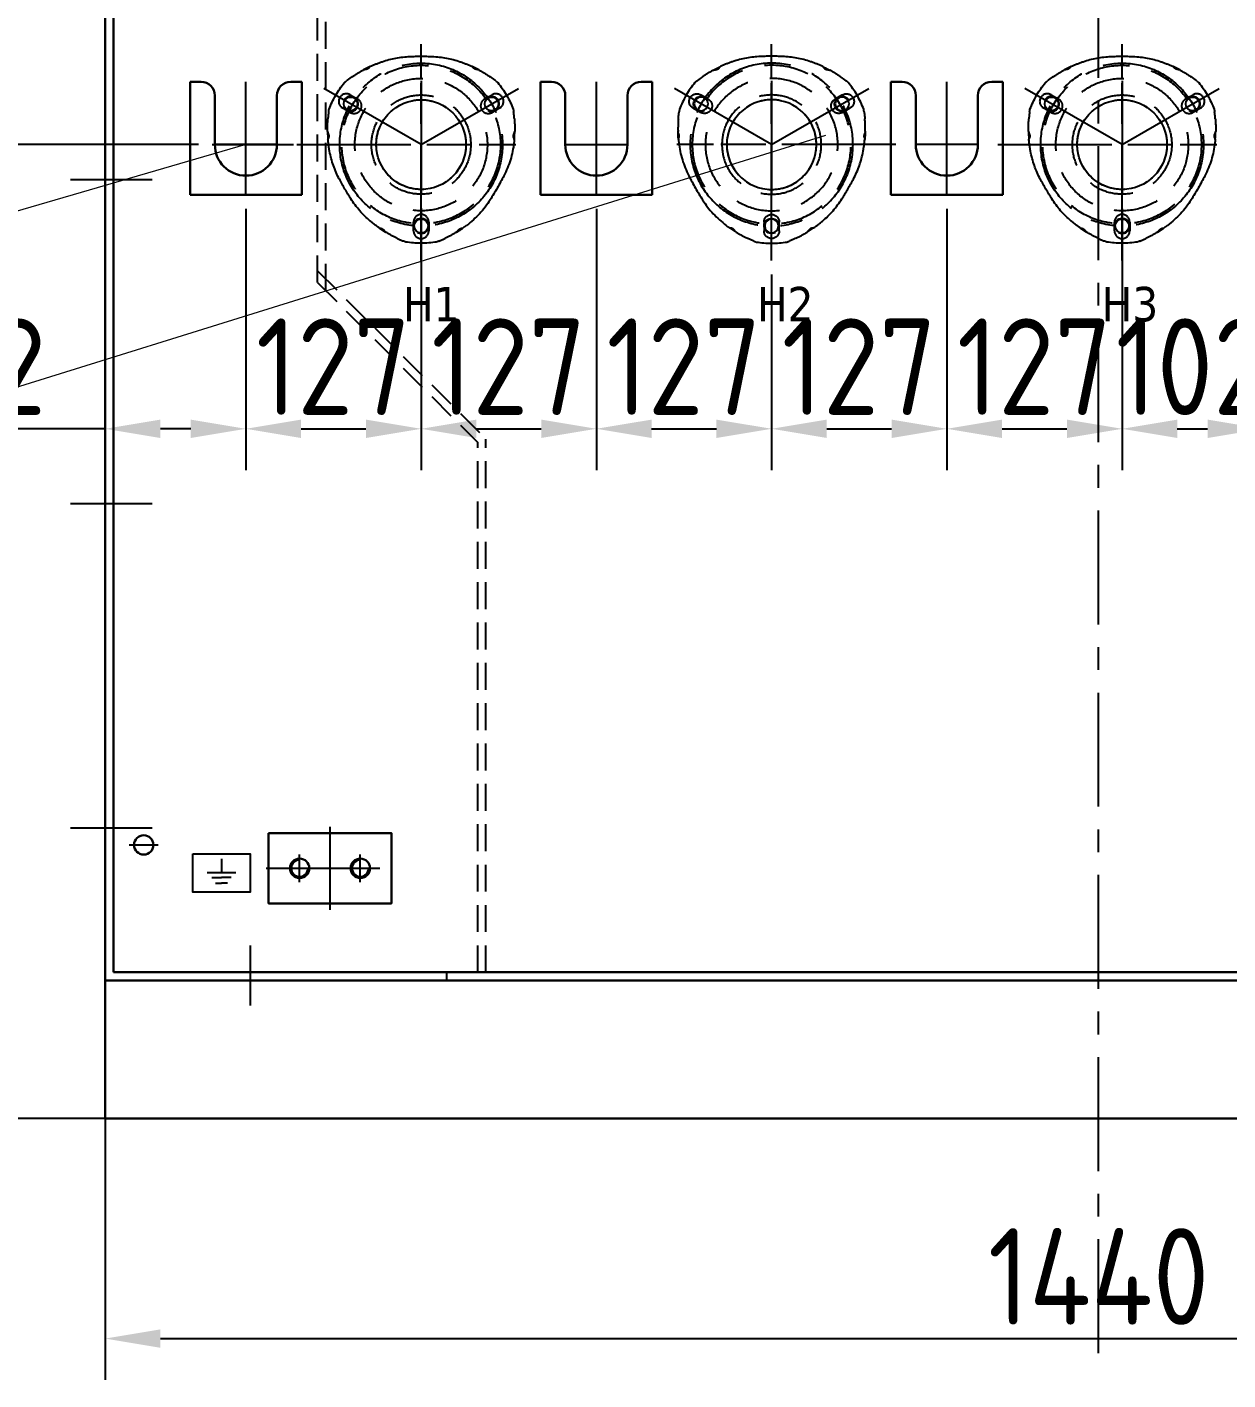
# Model space of a CAD drawing. Header units: millimetres. Extents: x 70841 to 133731, y -170061 to -164340.
# Drawn here: x 90447 to 91318, y -167316 to -166336 of the extents above; entities that cross this region are included whole.
import ezdxf

# ---------------------------------------------------------------- set-up
doc = ezdxf.new("R2010")
doc.units = ezdxf.units.MM
doc.header["$LTSCALE"] = 13
for name, pattern in [('CENTER', [50.8, 31.75, -6.35, 6.35, -6.35]), ('CENTERX2', [101.6, 63.5, -12.7, 12.7, -12.7]), ('DASHED', [0.75, 0.5, -0.25])]:
    doc.linetypes.add(name, pattern=pattern)
for name, color, linetype in [('1', 4, 'Continuous'), ('2细线层', 4, 'Continuous'), ('3中心线层', 1, 'CENTER'), ('4虚线层', 6, 'DASHED'), ('粗实线', 4, 'Continuous')]:
    doc.layers.add(name, color=color, linetype=linetype)
doc.layers.add('标注、文本', color=3, linetype='Continuous', lineweight=25)
doc.layers.add('铁心', color=3, linetype='Continuous', lineweight=0)
doc.styles.get("Standard").update_dxf_attribs({"font": 'gbenor.shx', "bigfont": 'gbcbig.shx'})
doc.styles.add('Tahoma$001', font='tahoma.ttf', dxfattribs={"height": 2.159784})
doc.dimstyles.new('1-15', dxfattribs={"dimscale": 20, "dimtxt": 3.5, "dimasz": 2, "dimexe": 1.5, "dimexo": 0.5, "dimgap": 0.5, "dimtad": 1, "dimtoh": 1, "dimdec": 1, "dimdsep": 46, "dimtxsty": 'Standard', "dimcen": 2.5, "dimclrd": 3, "dimclre": 3, "dimclrt": 3, "dimadec": 0, "dimazin": 2, "dimtfac": 1, "dimtdec": 1, "dimtmove": 0, "dimatfit": 2, "dimfxl": 1, "dimarcsym": 0})

# ---------------------------------------------------------------- blocks, each defined once
blk = doc.blocks.new('A$C712F3155')
at = {"layer": '1', "color": 1, "linetype": 'CENTERX2', "lineweight": -3, "ltscale": 0.1}
for p, q in [((90, 0), (90, 156.99)), ((90, 130.33), (90, 35.46)), ((90, 84.09), (19.54, 124.77)), ((90, 84.09), (160.46, 124.77)), ((0, 84.09), (158.71, 84.09))]:
    blk.add_line(p, q, dxfattribs=at)
blk.add_circle((90, 84.09), 59, dxfattribs=at)
at = {"layer": '2细线层'}
for centre in [(38.9, 113.59), (141.1, 113.59), (90, 25.09)]:
    blk.add_circle(centre, 5, dxfattribs=at)
at = {"layer": '标注、文本'}
for centre in [(38.9, 113.59), (141.1, 113.59), (90, 25.09)]:
    blk.add_arc(centre, 5.5, 242.67153, 150.00001, dxfattribs=at)
at = {"layer": '粗实线'}
blk.add_circle((90, 84.09), 32.5, dxfattribs=at)
blk = doc.blocks.new('A$C03F92070')
at = {"layer": '4虚线层', "ltscale": 5}
for p, q in [((67.85, 40.24), (67.85, 116.01)), ((16.36, 107.57), (21.99, 104.32)), ((113.71, 104.32), (119.34, 107.57)), ((16.49, 94.79), (10.86, 98.04)), ((124.84, 98.04), (119.21, 94.79)), ((23.33, 71.49), (112.37, 71.49)), ((62.35, 8.86), (62.35, 15.36)), ((73.35, 15.36), (73.35, 8.86))]:
    blk.add_line(p, q, dxfattribs=at)
for radius in [57.5, 48, 36, 32.5]:
    blk.add_circle((67.85, 71.49), radius, dxfattribs=at)
at = {"layer": '4虚线层', "ltscale": 5, "extrusion": (0, 0, -1)}
for centre, radius, start, end in [((-68.85, 46.49), 90, 64.92451, 71.02185), ((-62.34, 65.41), 70, 71.02185, 87.94531), ((-67.85, -88.03), 223.54, 87.94531, 92.05469), ((-73.35, 65.41), 70, 92.05469, 108.97815), ((-66.85, 46.49), 90, 108.97815, 115.07549), ((-68.85, 46.49), 90, 55.4521, 61.38179), ((-66.85, 46.49), 90, 118.61821, 124.5479), ((-67.85, 71.49), 71.5, 20.96454, 39.03546), ((-68.85, 46.49), 90, 51.08313, 52.23427), ((-66.85, 46.49), 90, 127.76573, 128.91687), ((-67.85, 71.49), 71.5, 140.96454, 159.03546), ((-90, 83.12), 90, 358.61821, 4.5479), ((-90, 83.12), 90, 7.76573, 8.91687), ((-45.7, 83.12), 90, 171.08313, 172.23427), ((-45.7, 83.12), 90, 175.4521, 181.38179), ((-90, 83.12), 90, 349.46719, 355.07549), ((-65.57, 80.82), 70, 186.60228, 207.21776), ((-45.7, 83.12), 90, 184.92451, 186.60228), ((-70.33, 79.46), 70, 331.9245, 349.46719), ((-205.81, 151.73), 223.54, 327.65027, 331.9245), ((70.97, 151.05), 223.54, 207.21776, 212.35682), ((-76.09, 69.57), 70, 310.17076, 327.65027), ((-58.73, 68.87), 70, 212.35682, 233.02623), ((-89, 84.85), 90, 304.92451, 310.17076), ((-46.7, 84.85), 90, 233.02623, 235.07549), ((-89, 84.85), 90, 295.4521, 301.38179), ((-89, 84.85), 90, 291.08313, 292.23427), ((-67.85, 71.49), 71.5, 260.96454, 279.03546), ((-46.7, 84.85), 90, 247.76573, 248.91687), ((-46.7, 84.85), 90, 238.61821, 244.5479)]:
    blk.add_arc(centre, radius, start, end, dxfattribs=at)
at = {"layer": '4虚线层', "ltscale": 5}
for centre, start, end in [((13.61, 102.81), 60, 240), ((122.09, 102.81), 300, 120), ((19.24, 99.56), 240, 60), ((116.46, 99.56), 120, 300), ((67.85, 15.36), 0, 180), ((67.85, 8.86), 180, 0)]:
    blk.add_arc(centre, 5.5, start, end, dxfattribs=at)
for points, knots in [([(30.89, 128.1), (30.89, 128.1), (30.88, 128.1), (30.83, 128.07), (30.76, 128.04), (30.57, 127.95), (30.45, 127.89), (30.18, 127.77), (30.03, 127.69), (29.7, 127.53), (29.52, 127.45), (29.16, 127.27), (28.96, 127.17), (28.58, 126.98), (28.39, 126.89), (27.99, 126.69), (27.8, 126.59), (27.42, 126.39), (27.24, 126.3), (26.87, 126.11), (26.7, 126.02), (26.39, 125.85), (26.24, 125.77), (25.98, 125.63), (25.87, 125.57), (25.69, 125.47), (25.63, 125.44), (25.58, 125.41), (25.57, 125.4), (25.57, 125.4), (25.57, 125.4), (25.57, 125.4)], [0, 0, 0, 0, 0.043819, 0.043819, 0.119878, 0.119878, 0.195937, 0.195937, 0.271996, 0.271996, 0.348055, 0.348055, 0.424114, 0.424114, 0.500173, 0.500173, 0.576231, 0.576231, 0.65229, 0.65229, 0.728349, 0.728349, 0.804408, 0.804408, 0.880467, 0.880467, 0.956526, 0.956526, 0.994556, 0.994556, 1, 1, 1, 1]), ([(30.71, 128.01), (30.65, 127.99), (30.59, 127.94), (30.48, 127.84), (30.42, 127.77), (30.3, 127.62), (30.24, 127.54), (30.11, 127.35), (30.04, 127.25), (29.89, 127.05), (29.81, 126.95), (29.62, 126.74), (29.51, 126.65), (29.29, 126.47), (29.16, 126.4), (28.9, 126.26), (28.77, 126.2), (28.36, 126.06), (28.08, 125.99), (27.53, 125.87), (27.26, 125.83), (26.87, 125.76), (26.75, 125.74), (26.5, 125.7), (26.38, 125.67), (26.05, 125.61), (25.85, 125.56), (25.74, 125.5)], [0, 0, 0, 0, 0.0625, 0.0625, 0.125, 0.125, 0.1875, 0.1875, 0.25, 0.25, 0.3125, 0.3125, 0.375, 0.375, 0.4375, 0.4375, 0.5, 0.5, 0.625, 0.625, 0.75, 0.75, 0.8125, 0.8125, 0.875, 0.875, 1, 1, 1, 1]), ([(110.13, 125.4), (110.13, 125.4), (110.13, 125.4), (110.13, 125.4), (110.12, 125.41), (110.07, 125.44), (110.01, 125.47), (109.83, 125.57), (109.72, 125.63), (109.46, 125.77), (109.31, 125.85), (108.99, 126.02), (108.81, 126.11), (108.45, 126.3), (108.26, 126.4), (107.88, 126.6), (107.68, 126.7), (107.29, 126.9), (107.1, 127), (106.72, 127.18), (106.53, 127.28), (106.16, 127.46), (105.99, 127.54), (105.66, 127.7), (105.51, 127.77), (105.24, 127.9), (105.12, 127.95), (104.94, 128.04), (104.87, 128.07), (104.82, 128.09), (104.81, 128.1), (104.8, 128.1), (104.8, 128.1), (104.8, 128.1)], [0, 0, 0, 0, 0.005743, 0.005743, 0.043766, 0.043766, 0.119813, 0.119813, 0.195859, 0.195859, 0.271906, 0.271906, 0.347952, 0.347952, 0.423999, 0.423999, 0.500046, 0.500046, 0.576092, 0.576092, 0.652139, 0.652139, 0.728185, 0.728185, 0.804232, 0.804232, 0.880279, 0.880279, 0.956325, 0.956325, 0.994349, 0.994349, 1, 1, 1, 1]), ([(109.96, 125.5), (109.9, 125.53), (109.83, 125.55), (109.65, 125.6), (109.54, 125.63), (109.21, 125.7), (108.96, 125.74), (108.44, 125.83), (108.17, 125.87), (107.63, 125.99), (107.34, 126.06), (106.94, 126.2), (106.8, 126.26), (106.54, 126.39), (106.42, 126.47), (106.19, 126.64), (106.08, 126.74), (105.9, 126.94), (105.81, 127.05), (105.66, 127.25), (105.59, 127.35), (105.46, 127.53), (105.39, 127.62), (105.28, 127.77), (105.22, 127.84), (105.11, 127.94), (105.05, 127.99), (104.99, 128.01)], [0, 0, 0, 0, 0.0625, 0.0625, 0.125, 0.125, 0.25, 0.25, 0.375, 0.375, 0.5, 0.5, 0.5625, 0.5625, 0.625, 0.625, 0.6875, 0.6875, 0.75, 0.75, 0.8125, 0.8125, 0.875, 0.875, 0.9375, 0.9375, 1, 1, 1, 1]), ([(13.95, 117.81), (13.92, 117.79), (13.88, 117.76), (13.82, 117.71), (13.77, 117.67), (13.74, 117.65), (13.73, 117.64)], [0, 0, 0, 0, 0.272943, 0.542517, 0.809704, 1, 1, 1, 1]), ([(14.22, 118.02), (14.2, 118), (14.15, 117.96), (14.08, 117.91), (14.01, 117.86), (13.97, 117.82), (13.95, 117.81)], [0, 0, 0, 0, 0.251777, 0.501943, 0.751136, 1, 1, 1, 1]), ([(14.55, 118.27), (14.52, 118.25), (14.46, 118.2), (14.38, 118.14), (14.3, 118.08), (14.25, 118.04), (14.22, 118.02)], [0, 0, 0, 0, 0.251749, 0.501948, 0.751171, 1, 1, 1, 1]), ([(15.74, 119.15), (15.69, 119.12), (15.59, 119.05), (15.45, 118.94), (15.32, 118.84), (15.18, 118.74), (15.05, 118.65), (14.92, 118.55), (14.8, 118.45), (14.67, 118.36), (14.59, 118.3), (14.55, 118.27)], [0, 0, 0, 0, 0.114473, 0.22719, 0.338528, 0.448878, 0.558641, 0.668227, 0.778044, 0.888502, 1, 1, 1, 1]), ([(17.82, 120.63), (17.81, 120.62), (17.74, 120.57), (17.58, 120.46), (17.28, 120.26), (16.94, 120.02), (16.6, 119.78), (16.29, 119.55), (16.01, 119.35), (15.83, 119.22), (15.74, 119.15)], [0, 0, 0, 0, 0.026865, 0.187364, 0.351072, 0.511786, 0.674931, 0.783277, 0.891149, 1, 1, 1, 1]), ([(119.96, 119.15), (119.92, 119.19), (119.82, 119.25), (119.69, 119.35), (119.55, 119.45), (119.41, 119.55), (119.28, 119.65), (119.06, 119.81), (118.76, 120.02), (118.42, 120.26), (118.12, 120.46), (117.96, 120.57), (117.89, 120.62), (117.88, 120.63)], [0, 0, 0, 0, 0.05466, 0.108896, 0.162888, 0.216817, 0.270864, 0.325211, 0.488741, 0.649833, 0.813717, 0.974388, 1, 1, 1, 1]), ([(121.15, 118.27), (121.11, 118.3), (121.03, 118.36), (120.9, 118.45), (120.78, 118.55), (120.65, 118.65), (120.52, 118.74), (120.38, 118.84), (120.25, 118.94), (120.1, 119.05), (120.01, 119.12), (119.96, 119.15)], [0, 0, 0, 0, 0.111498, 0.221956, 0.331773, 0.441359, 0.551122, 0.661472, 0.77281, 0.885527, 1, 1, 1, 1]), ([(121.48, 118.02), (121.45, 118.04), (121.4, 118.08), (121.32, 118.14), (121.23, 118.2), (121.18, 118.25), (121.15, 118.27)], [0, 0, 0, 0, 0.248829, 0.498052, 0.748251, 1, 1, 1, 1]), ([(121.75, 117.81), (121.73, 117.82), (121.69, 117.86), (121.62, 117.91), (121.55, 117.96), (121.5, 118), (121.48, 118.02)], [0, 0, 0, 0, 0.248864, 0.498057, 0.748223, 1, 1, 1, 1]), ([(121.97, 117.64), (121.96, 117.65), (121.93, 117.67), (121.88, 117.71), (121.82, 117.76), (121.78, 117.79), (121.75, 117.81)], [0, 0, 0, 0, 0.190293, 0.457482, 0.727057, 1, 1, 1, 1]), ([(0.52, 92.79), (0.51, 92.73), (0.5, 92.62), (0.48, 92.45), (0.46, 92.28), (0.45, 92.11), (0.43, 91.95), (0.4, 91.68), (0.37, 91.32), (0.33, 90.9), (0.3, 90.54), (0.29, 90.34), (0.28, 90.26), (0.28, 90.25)], [0, 0, 0, 0, 0.05466, 0.108897, 0.162889, 0.216817, 0.270864, 0.325211, 0.488741, 0.649833, 0.813717, 0.974388, 1, 1, 1, 1]), ([(0.69, 94.25), (0.68, 94.21), (0.67, 94.11), (0.65, 93.95), (0.63, 93.8), (0.61, 93.64), (0.59, 93.47), (0.57, 93.31), (0.55, 93.14), (0.53, 92.96), (0.52, 92.85), (0.52, 92.79)], [0, 0, 0, 0, 0.111498, 0.221956, 0.331773, 0.441359, 0.551122, 0.661472, 0.77281, 0.885527, 1, 1, 1, 1]), ([(0.74, 94.67), (0.73, 94.63), (0.73, 94.57), (0.71, 94.47), (0.7, 94.36), (0.69, 94.29), (0.69, 94.25)], [0, 0, 0, 0, 0.248829, 0.498052, 0.748251, 1, 1, 1, 1]), ([(0.82, 95.29), (0.82, 95.27), (0.81, 95.24), (0.81, 95.17), (0.8, 95.1), (0.79, 95.04), (0.78, 95.01)], [0, 0, 0, 0, 0.190297, 0.457484, 0.727058, 1, 1, 1, 1]), ([(134.92, 95.01), (134.91, 95.04), (134.9, 95.1), (134.89, 95.17), (134.89, 95.24), (134.88, 95.27), (134.88, 95.29)], [0, 0, 0, 0, 0.272943, 0.542517, 0.809704, 1, 1, 1, 1]), ([(134.96, 94.67), (134.96, 94.7), (134.95, 94.76), (134.94, 94.85), (134.93, 94.93), (134.92, 94.98), (134.92, 95.01)], [0, 0, 0, 0, 0.251777, 0.501943, 0.751136, 1, 1, 1, 1]), ([(135.01, 94.25), (135.01, 94.29), (135, 94.36), (134.99, 94.47), (134.97, 94.57), (134.96, 94.63), (134.96, 94.67)], [0, 0, 0, 0, 0.251749, 0.501948, 0.751171, 1, 1, 1, 1]), ([(135.18, 92.79), (135.18, 92.85), (135.16, 92.96), (135.15, 93.14), (135.13, 93.31), (135.11, 93.47), (135.09, 93.64), (135.07, 93.8), (135.05, 93.95), (135.03, 94.11), (135.02, 94.21), (135.01, 94.25)], [0, 0, 0, 0, 0.114473, 0.22719, 0.338528, 0.448878, 0.558641, 0.668227, 0.778044, 0.888502, 1, 1, 1, 1]), ([(135.42, 90.25), (135.42, 90.26), (135.41, 90.34), (135.4, 90.54), (135.37, 90.9), (135.33, 91.31), (135.29, 91.73), (135.25, 92.11), (135.22, 92.45), (135.2, 92.67), (135.18, 92.79)], [0, 0, 0, 0, 0.026865, 0.187364, 0.351073, 0.511786, 0.674931, 0.783277, 0.891149, 1, 1, 1, 1]), ([(0.02, 81.15), (0.02, 81.15), (0.02, 81.15), (0.02, 81.15), (0.02, 81.14), (0.02, 81.08), (0.02, 81.01), (0.02, 80.81), (0.03, 80.68), (0.04, 80.38), (0.04, 80.21), (0.05, 79.85), (0.06, 79.65), (0.08, 79.24), (0.09, 79.03), (0.11, 78.6), (0.12, 78.38), (0.14, 77.94), (0.16, 77.72), (0.18, 77.3), (0.2, 77.09), (0.23, 76.68), (0.24, 76.49), (0.27, 76.13), (0.28, 75.96), (0.3, 75.67), (0.32, 75.54), (0.33, 75.33), (0.34, 75.26), (0.34, 75.2), (0.35, 75.19), (0.35, 75.19), (0.35, 75.19), (0.35, 75.19)], [0, 0, 0, 0, 0.005743, 0.005743, 0.043766, 0.043766, 0.119813, 0.119813, 0.195859, 0.195859, 0.271906, 0.271906, 0.347952, 0.347952, 0.423999, 0.423999, 0.500046, 0.500046, 0.576092, 0.576092, 0.652139, 0.652139, 0.728185, 0.728185, 0.804232, 0.804232, 0.880279, 0.880279, 0.956325, 0.956325, 0.994349, 0.994349, 1, 1, 1, 1]), ([(0.02, 80.95), (0.02, 80.89), (0.04, 80.81), (0.08, 80.63), (0.12, 80.53), (0.22, 80.21), (0.31, 79.97), (0.5, 79.47), (0.59, 79.22), (0.76, 78.69), (0.85, 78.41), (0.92, 77.98), (0.94, 77.84), (0.96, 77.55), (0.95, 77.4), (0.91, 77.12), (0.88, 76.97), (0.8, 76.71), (0.75, 76.59), (0.65, 76.35), (0.6, 76.24), (0.51, 76.03), (0.47, 75.94), (0.39, 75.76), (0.37, 75.68), (0.33, 75.53), (0.32, 75.46), (0.33, 75.4)], [0, 0, 0, 0, 0.0625, 0.0625, 0.125, 0.125, 0.25, 0.25, 0.375, 0.375, 0.5, 0.5, 0.5625, 0.5625, 0.625, 0.625, 0.6875, 0.6875, 0.75, 0.75, 0.8125, 0.8125, 0.875, 0.875, 0.9375, 0.9375, 1, 1, 1, 1]), ([(135.37, 75.4), (135.38, 75.46), (135.37, 75.53), (135.33, 75.68), (135.31, 75.76), (135.23, 75.94), (135.19, 76.03), (135.1, 76.24), (135.04, 76.35), (134.95, 76.58), (134.9, 76.71), (134.82, 76.97), (134.79, 77.11), (134.75, 77.4), (134.74, 77.54), (134.76, 77.83), (134.78, 77.98), (134.85, 78.4), (134.93, 78.68), (135.11, 79.21), (135.2, 79.47), (135.34, 79.84), (135.38, 79.96), (135.47, 80.2), (135.51, 80.31), (135.62, 80.63), (135.68, 80.83), (135.68, 80.95)], [0, 0, 0, 0, 0.0625, 0.0625, 0.125, 0.125, 0.1875, 0.1875, 0.25, 0.25, 0.3125, 0.3125, 0.375, 0.375, 0.4375, 0.4375, 0.5, 0.5, 0.625, 0.625, 0.75, 0.75, 0.8125, 0.8125, 0.875, 0.875, 1, 1, 1, 1]), ([(135.35, 75.19), (135.35, 75.19), (135.35, 75.2), (135.36, 75.26), (135.37, 75.34), (135.38, 75.54), (135.4, 75.67), (135.42, 75.97), (135.43, 76.14), (135.46, 76.51), (135.48, 76.7), (135.5, 77.11), (135.52, 77.32), (135.54, 77.75), (135.56, 77.97), (135.58, 78.41), (135.59, 78.62), (135.61, 79.05), (135.62, 79.26), (135.64, 79.67), (135.65, 79.86), (135.66, 80.22), (135.66, 80.39), (135.67, 80.68), (135.67, 80.81), (135.68, 81.01), (135.68, 81.08), (135.68, 81.14), (135.68, 81.15), (135.68, 81.15), (135.68, 81.15), (135.68, 81.15)], [0, 0, 0, 0, 0.043819, 0.043819, 0.119878, 0.119878, 0.195937, 0.195937, 0.271996, 0.271996, 0.348055, 0.348055, 0.424114, 0.424114, 0.500173, 0.500173, 0.576232, 0.576232, 0.65229, 0.65229, 0.728349, 0.728349, 0.804408, 0.804408, 0.880467, 0.880467, 0.956526, 0.956526, 0.994556, 0.994556, 1, 1, 1, 1]), ([(37.3, 11.18), (37.3, 11.18), (37.31, 11.17), (37.36, 11.14), (37.42, 11.09), (37.59, 10.98), (37.7, 10.9), (37.95, 10.73), (38.09, 10.63), (38.39, 10.43), (38.55, 10.32), (38.89, 10.09), (39.07, 9.97), (39.42, 9.73), (39.61, 9.61), (39.98, 9.37), (40.16, 9.26), (40.51, 9.03), (40.69, 8.91), (41.04, 8.69), (41.2, 8.59), (41.51, 8.4), (41.65, 8.31), (41.9, 8.16), (42.01, 8.09), (42.18, 7.99), (42.24, 7.95), (42.29, 7.92), (42.3, 7.91), (42.3, 7.91), (42.3, 7.91), (42.3, 7.91)], [0, 0, 0, 0, 0.043819, 0.043819, 0.119878, 0.119878, 0.195937, 0.195937, 0.271996, 0.271996, 0.348055, 0.348055, 0.424114, 0.424114, 0.500173, 0.500173, 0.576231, 0.576231, 0.65229, 0.65229, 0.728349, 0.728349, 0.804408, 0.804408, 0.880467, 0.880467, 0.956526, 0.956526, 0.994556, 0.994556, 1, 1, 1, 1]), ([(37.47, 11.06), (37.52, 11.02), (37.59, 11), (37.73, 10.95), (37.82, 10.93), (38.01, 10.91), (38.11, 10.9), (38.34, 10.88), (38.46, 10.87), (38.71, 10.83), (38.85, 10.81), (39.11, 10.75), (39.25, 10.71), (39.52, 10.6), (39.64, 10.53), (39.89, 10.37), (40.01, 10.29), (40.34, 10.01), (40.54, 9.8), (40.91, 9.38), (41.09, 9.17), (41.34, 8.87), (41.42, 8.77), (41.58, 8.58), (41.66, 8.48), (41.88, 8.23), (42.02, 8.08), (42.13, 8.02)], [0, 0, 0, 0, 0.0625, 0.0625, 0.125, 0.125, 0.1875, 0.1875, 0.25, 0.25, 0.3125, 0.3125, 0.375, 0.375, 0.4375, 0.4375, 0.5, 0.5, 0.625, 0.625, 0.75, 0.75, 0.8125, 0.8125, 0.875, 0.875, 1, 1, 1, 1]), ([(93.4, 7.91), (93.4, 7.91), (93.4, 7.91), (93.4, 7.91), (93.41, 7.92), (93.46, 7.95), (93.52, 7.99), (93.69, 8.09), (93.8, 8.16), (94.06, 8.32), (94.2, 8.4), (94.51, 8.6), (94.68, 8.7), (95.02, 8.92), (95.2, 9.04), (95.56, 9.27), (95.75, 9.39), (96.12, 9.63), (96.3, 9.75), (96.65, 9.98), (96.83, 10.1), (97.16, 10.33), (97.32, 10.43), (97.62, 10.64), (97.76, 10.73), (98.01, 10.9), (98.11, 10.98), (98.28, 11.1), (98.34, 11.14), (98.39, 11.17), (98.4, 11.18), (98.4, 11.18), (98.4, 11.18), (98.4, 11.18)], [0, 0, 0, 0, 0.005743, 0.005743, 0.043766, 0.043766, 0.119813, 0.119813, 0.195859, 0.195859, 0.271906, 0.271906, 0.347952, 0.347952, 0.423999, 0.423999, 0.500046, 0.500046, 0.576092, 0.576092, 0.652139, 0.652139, 0.728185, 0.728185, 0.804232, 0.804232, 0.880279, 0.880279, 0.956325, 0.956325, 0.994349, 0.994349, 1, 1, 1, 1]), ([(93.57, 8.02), (93.62, 8.05), (93.68, 8.1), (93.82, 8.23), (93.89, 8.31), (94.11, 8.56), (94.27, 8.76), (94.61, 9.17), (94.79, 9.38), (95.16, 9.79), (95.36, 10), (95.69, 10.28), (95.8, 10.37), (96.05, 10.53), (96.18, 10.6), (96.44, 10.71), (96.58, 10.75), (96.85, 10.81), (96.98, 10.83), (97.24, 10.87), (97.36, 10.88), (97.58, 10.9), (97.69, 10.91), (97.88, 10.93), (97.96, 10.95), (98.11, 11), (98.18, 11.02), (98.23, 11.06)], [0, 0, 0, 0, 0.0625, 0.0625, 0.125, 0.125, 0.25, 0.25, 0.375, 0.375, 0.5, 0.5, 0.5625, 0.5625, 0.625, 0.625, 0.6875, 0.6875, 0.75, 0.75, 0.8125, 0.8125, 0.875, 0.875, 0.9375, 0.9375, 1, 1, 1, 1]), ([(50.31, 3.59), (50.32, 3.59), (50.4, 3.55), (50.57, 3.46), (50.9, 3.31), (51.28, 3.14), (51.66, 2.96), (52.01, 2.8), (52.32, 2.67), (52.52, 2.57), (52.63, 2.53)], [0, 0, 0, 0, 0.026866, 0.187364, 0.351073, 0.511786, 0.674931, 0.783277, 0.891149, 1, 1, 1, 1]), ([(52.63, 2.53), (52.68, 2.5), (52.79, 2.46), (52.95, 2.39), (53.11, 2.32), (53.26, 2.25), (53.41, 2.19), (53.56, 2.12), (53.7, 2.06), (53.85, 2), (53.94, 1.96), (53.98, 1.94)], [0, 0, 0, 0, 0.114473, 0.22719, 0.338528, 0.448878, 0.558641, 0.668227, 0.778044, 0.888502, 1, 1, 1, 1]), ([(53.98, 1.94), (54.02, 1.93), (54.09, 1.9), (54.18, 1.86), (54.28, 1.82), (54.34, 1.79), (54.37, 1.78)], [0, 0, 0, 0, 0.251749, 0.501948, 0.751171, 1, 1, 1, 1]), ([(54.37, 1.78), (54.4, 1.77), (54.45, 1.74), (54.54, 1.71), (54.61, 1.68), (54.66, 1.66), (54.69, 1.65)], [0, 0, 0, 0, 0.251777, 0.501943, 0.751136, 1, 1, 1, 1]), ([(54.69, 1.65), (54.71, 1.64), (54.77, 1.61), (54.84, 1.58), (54.9, 1.56), (54.93, 1.55), (54.94, 1.54)], [0, 0, 0, 0, 0.272943, 0.542518, 0.809705, 1, 1, 1, 1]), ([(80.76, 1.54), (80.77, 1.55), (80.8, 1.56), (80.86, 1.58), (80.93, 1.61), (80.99, 1.64), (81.01, 1.65)], [0, 0, 0, 0, 0.190295, 0.457482, 0.727057, 1, 1, 1, 1]), ([(81.01, 1.65), (81.04, 1.66), (81.08, 1.68), (81.16, 1.71), (81.25, 1.74), (81.3, 1.77), (81.33, 1.78)], [0, 0, 0, 0, 0.248864, 0.498057, 0.748223, 1, 1, 1, 1]), ([(81.33, 1.78), (81.36, 1.79), (81.42, 1.82), (81.52, 1.86), (81.61, 1.9), (81.68, 1.93), (81.72, 1.94)], [0, 0, 0, 0, 0.248829, 0.498052, 0.748251, 1, 1, 1, 1]), ([(81.72, 1.94), (81.76, 1.96), (81.85, 2), (82, 2.06), (82.14, 2.12), (82.29, 2.19), (82.44, 2.25), (82.59, 2.32), (82.75, 2.39), (82.91, 2.46), (83.02, 2.5), (83.07, 2.53)], [0, 0, 0, 0, 0.111498, 0.221956, 0.331773, 0.441359, 0.551122, 0.661472, 0.77281, 0.885527, 1, 1, 1, 1]), ([(83.07, 2.53), (83.12, 2.55), (83.23, 2.6), (83.38, 2.67), (83.54, 2.73), (83.69, 2.8), (83.84, 2.87), (84.09, 2.98), (84.42, 3.14), (84.8, 3.31), (85.13, 3.46), (85.3, 3.55), (85.38, 3.58), (85.39, 3.59)], [0, 0, 0, 0, 0.05466, 0.108897, 0.162889, 0.216817, 0.270864, 0.325211, 0.488741, 0.649834, 0.813718, 0.974389, 1, 1, 1, 1])]:
    blk.add_open_spline(points, degree=3, knots=knots, dxfattribs=at)
blk.add_open_spline([(0.82, 95.28), (0.81, 95.2), (0.82, 95.09), (0.84, 94.95)], degree=3, dxfattribs=at)
blk = doc.blocks.new('A$C78BF4BCD')
at = {"layer": '1', "color": 1, "linetype": 'CENTERX2', "lineweight": -3, "ltscale": 0.1}
for p, q in [((40.5, 0), (40.5, 82)), ((63, 36.5), (18, 36.5))]:
    blk.add_line(p, q, dxfattribs=at)
at = {"layer": '粗实线', "lineweight": 30}
for p, q in [((0, 0), (0, 82)), ((8, 82), (0, 82)), ((81, 82), (73, 82)), ((81, 0), (81, 82)), ((18, 36.5), (18, 72)), ((63, 36.5), (63, 72)), ((81, 0), (0, 0))]:
    blk.add_line(p, q, dxfattribs=at)
for centre, radius, start, end in [((8, 72), 10, 0, 90), ((73, 72), 10, 90, 180), ((40.5, 36.5), 22.5, 180, 0)]:
    blk.add_arc(centre, radius, start, end, dxfattribs=at)
blk = doc.blocks.new('257561')
at = {"layer": '标注、文本'}
for p, q in [((856.87, 2219.06), (856.87, 2214.09)), ((851.69, 2214.09), (862.06, 2214.09)), ((853.4, 2212.22), (856.87, 2212.22)), ((860.35, 2212.22), (856.87, 2212.22)), ((854.71, 2210.17), (856.87, 2210.17)), ((859.04, 2210.17), (856.87, 2210.17))]:
    blk.add_line(p, q, dxfattribs=at)
blk = doc.blocks.new('*D1618')
at = {"layer": 'Defpoints', "color": 0, "transparency": 16777216}
for p in [(90504.06, -167106.79), (91944.06, -167106.79), (91944.06, -167286.33)]:
    blk.add_point(p, dxfattribs=at)
at = {"layer": '标注、文本', "color": 3, "lineweight": -2, "transparency": 16777216}
for p, q in [((90504.06, -167116.79), (90504.06, -167316.33)), ((91944.06, -167116.79), (91944.06, -167316.33)), ((90544.06, -167286.33), (91904.06, -167286.33))]:
    blk.add_line(p, q, dxfattribs=at)
at = {"layer": '标注、文本', "color": 3, "transparency": 16777216}
for points in [[(90544.06, -167279.66), (90544.06, -167292.99), (90504.06, -167286.33)], [(91904.06, -167279.66), (91904.06, -167292.99), (91944.06, -167286.33)]]:
    blk.add_solid(points, dxfattribs=at)
at = {"layer": '标注、文本', "color": 3, "transparency": 16777216, "insert": (91224.06, -167241.33), "char_height": 70, "attachment_point": 5}
blk.add_mtext('1440', dxfattribs=at)
blk = doc.blocks.new('*D1619')
at = {"layer": 'Defpoints', "color": 0, "transparency": 16777216}
for p in [(90213.31, -165476.76), (90504.06, -165476.76), (90504.06, -167126.79)]:
    blk.add_point(p, dxfattribs=at)
at = {"layer": '标注、文本', "color": 3, "lineweight": -2, "transparency": 16777216}
for p, q in [((90494.06, -165476.76), (90183.31, -165476.76)), ((90213.31, -167086.79), (90213.31, -165516.76)), ((90494.06, -167126.79), (90183.31, -167126.79))]:
    blk.add_line(p, q, dxfattribs=at)
at = {"layer": '标注、文本', "color": 3, "transparency": 16777216}
for points in [[(90206.64, -165516.76), (90219.98, -165516.76), (90213.31, -165476.76)], [(90206.64, -167086.79), (90219.98, -167086.79), (90213.31, -167126.79)]]:
    blk.add_solid(points, dxfattribs=at)
at = {"layer": '标注、文本', "color": 3, "transparency": 16777216, "insert": (90168.31, -166301.78), "char_height": 70, "attachment_point": 5, "rotation": 90}
blk.add_mtext('1600', dxfattribs=at)
blk = doc.blocks.new('*D1620')
at = {"layer": 'Defpoints', "color": 0, "transparency": 16777216}
for p in [(90504.06, -166457.29), (90606.06, -166457.29), (90504.06, -166626.81)]:
    blk.add_point(p, dxfattribs=at)
at = {"layer": '标注、文本', "color": 3, "lineweight": -2, "transparency": 16777216}
for p, q in [((90504.06, -166467.29), (90504.06, -166656.81)), ((90606.06, -166467.29), (90606.06, -166656.81)), ((90504.06, -166626.81), (90347.23, -166626.81)), ((90566.06, -166626.81), (90544.06, -166626.81))]:
    blk.add_line(p, q, dxfattribs=at)
at = {"layer": '标注、文本', "color": 3, "transparency": 16777216}
for points in [[(90544.06, -166620.15), (90544.06, -166633.48), (90504.06, -166626.81)], [(90566.06, -166620.15), (90566.06, -166633.48), (90606.06, -166626.81)]]:
    blk.add_solid(points, dxfattribs=at)
at = {"layer": '标注、文本', "color": 3, "transparency": 16777216, "insert": (90405.64, -166581.81), "char_height": 70, "attachment_point": 5}
blk.add_mtext('102', dxfattribs=at)
blk = doc.blocks.new('*D1621')
at = {"layer": 'Defpoints', "color": 0, "transparency": 16777216}
for p in [(90606.06, -166457.29), (90733.06, -166456.79), (90733.06, -166626.81)]:
    blk.add_point(p, dxfattribs=at)
at = {"layer": '标注、文本', "color": 3, "lineweight": -2, "transparency": 16777216}
for p, q in [((90606.06, -166467.29), (90606.06, -166656.81)), ((90733.06, -166466.79), (90733.06, -166656.81)), ((90646.06, -166626.81), (90693.06, -166626.81))]:
    blk.add_line(p, q, dxfattribs=at)
at = {"layer": '标注、文本', "color": 3, "transparency": 16777216}
for points in [[(90646.06, -166620.15), (90646.06, -166633.48), (90606.06, -166626.81)], [(90693.06, -166620.15), (90693.06, -166633.48), (90733.06, -166626.81)]]:
    blk.add_solid(points, dxfattribs=at)
at = {"layer": '标注、文本', "color": 3, "transparency": 16777216, "insert": (90669.56, -166581.81), "char_height": 70, "attachment_point": 5}
blk.add_mtext('127', dxfattribs=at)
blk = doc.blocks.new('*D1622')
at = {"layer": 'Defpoints', "color": 0, "transparency": 16777216}
for p in [(90860.06, -166457.29), (90733.06, -166492.29), (90860.06, -166626.81)]:
    blk.add_point(p, dxfattribs=at)
at = {"layer": '标注、文本', "color": 3, "lineweight": -2, "transparency": 16777216}
for p, q in [((90860.06, -166467.29), (90860.06, -166656.81)), ((90733.06, -166502.29), (90733.06, -166656.81)), ((90773.06, -166626.81), (90820.06, -166626.81))]:
    blk.add_line(p, q, dxfattribs=at)
at = {"layer": '标注、文本', "color": 3, "transparency": 16777216}
for points in [[(90773.06, -166620.15), (90773.06, -166633.48), (90733.06, -166626.81)], [(90820.06, -166620.15), (90820.06, -166633.48), (90860.06, -166626.81)]]:
    blk.add_solid(points, dxfattribs=at)
at = {"layer": '标注、文本', "color": 3, "transparency": 16777216, "insert": (90796.56, -166581.81), "char_height": 70, "attachment_point": 5}
blk.add_mtext('127', dxfattribs=at)
blk = doc.blocks.new('*D1605')
at = {"layer": 'Defpoints', "color": 0, "transparency": 16777216}
for p in [(90860.06, -166457.29), (90987.06, -166504.88), (90987.06, -166626.81)]:
    blk.add_point(p, dxfattribs=at)
at = {"layer": '标注、文本', "color": 3, "lineweight": -2, "transparency": 16777216}
for p, q in [((90860.06, -166467.29), (90860.06, -166656.81)), ((90987.06, -166514.88), (90987.06, -166656.81)), ((90900.06, -166626.81), (90947.06, -166626.81))]:
    blk.add_line(p, q, dxfattribs=at)
at = {"layer": '标注、文本', "color": 3, "transparency": 16777216}
for points in [[(90900.06, -166620.15), (90900.06, -166633.48), (90860.06, -166626.81)], [(90947.06, -166620.15), (90947.06, -166633.48), (90987.06, -166626.81)]]:
    blk.add_solid(points, dxfattribs=at)
at = {"layer": '标注、文本', "color": 3, "transparency": 16777216, "insert": (90923.56, -166581.81), "char_height": 70, "attachment_point": 5}
blk.add_mtext('127', dxfattribs=at)
blk = doc.blocks.new('*D1606')
at = {"layer": 'Defpoints', "color": 0, "transparency": 16777216}
for p in [(91114.06, -166457.29), (90987.06, -166504.88), (91114.06, -166626.81)]:
    blk.add_point(p, dxfattribs=at)
at = {"layer": '标注、文本', "color": 3, "lineweight": -2, "transparency": 16777216}
for p, q in [((91114.06, -166467.29), (91114.06, -166656.81)), ((90987.06, -166514.88), (90987.06, -166656.81)), ((91027.06, -166626.81), (91074.06, -166626.81))]:
    blk.add_line(p, q, dxfattribs=at)
at = {"layer": '标注、文本', "color": 3, "transparency": 16777216}
for points in [[(91027.06, -166620.15), (91027.06, -166633.48), (90987.06, -166626.81)], [(91074.06, -166620.15), (91074.06, -166633.48), (91114.06, -166626.81)]]:
    blk.add_solid(points, dxfattribs=at)
at = {"layer": '标注、文本', "color": 3, "transparency": 16777216, "insert": (91050.56, -166581.81), "char_height": 70, "attachment_point": 5}
blk.add_mtext('127', dxfattribs=at)
blk = doc.blocks.new('*D1607')
at = {"layer": 'Defpoints', "color": 0, "transparency": 16777216}
for p in [(91114.06, -166457.29), (91241.06, -166457.29), (91241.06, -166626.81)]:
    blk.add_point(p, dxfattribs=at)
at = {"layer": '标注、文本', "color": 3, "lineweight": -2, "transparency": 16777216}
for p, q in [((91114.06, -166467.29), (91114.06, -166656.81)), ((91241.06, -166467.29), (91241.06, -166656.81)), ((91154.06, -166626.81), (91201.06, -166626.81))]:
    blk.add_line(p, q, dxfattribs=at)
at = {"layer": '标注、文本', "color": 3, "transparency": 16777216}
for points in [[(91154.06, -166620.15), (91154.06, -166633.48), (91114.06, -166626.81)], [(91201.06, -166620.15), (91201.06, -166633.48), (91241.06, -166626.81)]]:
    blk.add_solid(points, dxfattribs=at)
at = {"layer": '标注、文本', "color": 3, "transparency": 16777216, "insert": (91177.56, -166581.81), "char_height": 70, "attachment_point": 5}
blk.add_mtext('127', dxfattribs=at)
blk = doc.blocks.new('*D1608')
at = {"layer": 'Defpoints', "color": 0, "transparency": 16777216}
for p in [(91241.06, -166469.42), (91343.06, -166469.42), (91343.06, -166626.81)]:
    blk.add_point(p, dxfattribs=at)
at = {"layer": '标注、文本', "color": 3, "lineweight": -2, "transparency": 16777216}
for p, q in [((91241.06, -166479.42), (91241.06, -166656.81)), ((91343.06, -166479.42), (91343.06, -166656.81)), ((91281.06, -166626.81), (91303.06, -166626.81))]:
    blk.add_line(p, q, dxfattribs=at)
at = {"layer": '标注、文本', "color": 3, "transparency": 16777216}
for points in [[(91281.06, -166620.15), (91281.06, -166633.48), (91241.06, -166626.81)], [(91303.06, -166620.15), (91303.06, -166633.48), (91343.06, -166626.81)]]:
    blk.add_solid(points, dxfattribs=at)
at = {"layer": '标注、文本', "color": 3, "transparency": 16777216, "insert": (91292.06, -166581.81), "char_height": 70, "attachment_point": 5}
blk.add_mtext('102', dxfattribs=at)
blk = doc.blocks.new('*D1593')
at = {"layer": 'Defpoints', "color": 0, "transparency": 16777216}
for p in [(90581.67, -166420.79), (90315.72, -167126.79), (90581.67, -167126.79)]:
    blk.add_point(p, dxfattribs=at)
at = {"layer": '标注、文本', "color": 3, "lineweight": -2, "transparency": 16777216}
for p, q in [((90571.67, -166420.79), (90285.72, -166420.79)), ((90315.72, -166460.79), (90315.72, -167086.79)), ((90571.67, -167126.79), (90285.72, -167126.79))]:
    blk.add_line(p, q, dxfattribs=at)
at = {"layer": '标注、文本', "color": 3, "transparency": 16777216}
for points in [[(90309.05, -166460.79), (90322.39, -166460.79), (90315.72, -166420.79)], [(90309.05, -167086.79), (90322.39, -167086.79), (90315.72, -167126.79)]]:
    blk.add_solid(points, dxfattribs=at)
at = {"layer": '标注、文本', "color": 3, "transparency": 16777216, "insert": (90270.72, -166773.79), "char_height": 70, "attachment_point": 5, "rotation": 90}
blk.add_mtext('706', dxfattribs=at)

msp = doc.modelspace()

# ---------------------------------------------------------------- linework, layer by layer
at = {"layer": '1', "color": 1, "linetype": 'CENTERX2', "lineweight": -3, "ltscale": 0.1}
for p, q in [((91224.063, -167296.942), (91224.063, -165283.965)), ((90581.672, -166420.79), (90640.672, -166420.79)), ((90479.063, -166445.99), (90538.063, -166445.99)), ((90479.063, -166680.99), (90538.063, -166680.99)), ((90479.063, -166915.99), (90538.063, -166915.99)), ((90666.995, -166915.263), (90666.995, -166975.539)), ((90644.995, -166955.409), (90644.995, -166935.393)), ((90688.995, -166955.409), (90688.995, -166935.393)), ((90620.672, -166945.401), (90713.318, -166945.401)), ((90609.063, -167001.377), (90609.063, -167044.973))]:
    msp.add_line(p, q, dxfattribs=at)
at = {"layer": '3中心线层', "ltscale": 0.4}
msp.add_line((90521.57, -166928.49), (90542.5, -166928.49), dxfattribs=at)
at = {"layer": '4虚线层', "ltscale": 3}
for p, q in [((90658.063, -166520.79), (90658.063, -166320.79)), ((90664.063, -166526.79), (90664.063, -166323.276)), ((90658.063, -166512.305), (90780.063, -166634.305)), ((90658.063, -166520.79), (90774.063, -166636.79)), ((90774.063, -167020.79), (90774.063, -166636.79)), ((90780.063, -167020.79), (90780.063, -166634.305)), ((91814.063, -167020.79), (90510.063, -167020.79))]:
    msp.add_line(p, q, dxfattribs=at)
at = {"layer": '4虚线层', "ltscale": 5}
msp.add_line((90751.563, -167020.79), (90751.563, -167026.79), dxfattribs=at)
at = {"layer": '标注、文本', "color": 4, "lineweight": 30}
msp.add_lwpolyline([(90622.495, -166919.901), (90711.495, -166919.901), (90711.495, -166970.901), (90622.495, -166970.901)], close=True, dxfattribs=at)
at = {"layer": '标注、文本'}
msp.add_lwpolyline([(90567.57, -166934.94), (90609.09, -166934.94), (90609.09, -166962.649), (90567.57, -166962.649)], close=True, dxfattribs=at)
at = {"layer": '标注、文本', "color": 4, "lineweight": 30}
for centre in [(90644.995, -166945.401), (90688.995, -166945.401)]:
    msp.add_circle(centre, 7, dxfattribs=at)
at = {"layer": '标注、文本'}
for centre in [(90644.995, -166945.401), (90688.995, -166945.401)]:
    msp.add_arc(centre, 6, 90, 0, dxfattribs=at)
at = {"layer": '粗实线', "lineweight": 30}
for p, q in [((90504.063, -167026.79), (90504.063, -165476.763)), ((90510.063, -167020.79), (90510.063, -165476.763)), ((90504.063, -167026.59), (90504.063, -167126.79)), ((90504.063, -167026.79), (91944.063, -167026.79)), ((90510.063, -167020.79), (91944.063, -167020.79)), ((91791.563, -167026.79), (90609.063, -167026.79)), ((90504.063, -167126.79), (91944.063, -167126.79))]:
    msp.add_line(p, q, dxfattribs=at)
msp.add_circle((90532.035, -166928.49), 7, dxfattribs=at)
at = {"layer": '铁心'}
for points in [[(90606.063, -166420.79), (90042.217, -166584.95), (90042.217, -166584.95)], [(91026.063, -166414.157), (90045.265, -166719.669), (90045.265, -166719.669)]]:
    msp.add_lwpolyline(points, dxfattribs=at)

# ---------------------------------------------------------------- block references
at = {"layer": '标注、文本'}
for name, p in [('A$C712F3155', (90643.063, -166504.882)), ('A$C712F3155', (91151.063, -166504.882)), ('A$C03F92070', (90665.213, -166492.279)), ('A$C03F92070', (91173.213, -166492.279)), ('A$C78BF4BCD', (90565.563, -166457.29)), ('A$C78BF4BCD', (91073.563, -166457.29))]:
    msp.add_blockref(name, p, dxfattribs=at)
at = {"layer": '标注、文本', "xscale": -1}
for name, p in [('A$C712F3155', (91077.063, -166504.882)), ('A$C03F92070', (91054.912, -166492.279)), ('A$C78BF4BCD', (90900.563, -166457.29))]:
    msp.add_blockref(name, p, dxfattribs=at)
at = {"layer": '标注、文本', "xscale": 2, "yscale": 2, "zscale": 2}
msp.add_blockref('257561', (88874.604, -171376.651), dxfattribs=at)

# ---------------------------------------------------------------- texts
at = {"layer": '标注、文本', "style": 'Tahoma$001'}
for s, p in [('H1', (90719.929, -166548.914)), ('H2', (90976.497, -166548.914)), ('H3', (91226.298, -166548.914))]:
    msp.add_text(s, height=25, dxfattribs=at).set_placement(p)

# ---------------------------------------------------------------- dimensions: what is measured, and where the dimension line sits
at = {"layer": '标注、文本'}
dim = msp.add_linear_dim(base=(90213.311, -165476.763), p1=(90504.063, -167126.79), p2=(90504.063, -165476.763), angle=90, text='1600', dimstyle='1-15', dxfattribs=at)
dim.commit()
dim.dimension.update_dxf_attribs({"geometry": '*D1619', "text_midpoint": (90168.311, -166301.777)})
dim = msp.add_linear_dim(base=(90315.72, -167126.79), p1=(90581.672, -166420.79), p2=(90581.672, -167126.79), angle=90, dimstyle='1-15', dxfattribs=at)
dim.commit()
dim.dimension.update_dxf_attribs({"geometry": '*D1593', "text_midpoint": (90270.72, -166773.79)})
for base, p1, p2, picture, middle in [((90504.063, -166626.814), (90606.063, -166457.29), (90504.063, -166457.29), '*D1620', (90405.644, -166581.814)), ((90733.063, -166626.814), (90606.063, -166457.29), (90733.063, -166456.79), '*D1621', (90669.563, -166581.814)), ((90860.063, -166626.814), (90733.063, -166492.29), (90860.063, -166457.29), '*D1622', (90796.563, -166581.814)), ((90987.063, -166626.814), (90860.063, -166457.29), (90987.063, -166504.882), '*D1605', (90923.563, -166581.814)), ((91114.063, -166626.814), (90987.063, -166504.882), (91114.063, -166457.29), '*D1606', (91050.563, -166581.814)), ((91241.063, -166626.814), (91114.063, -166457.29), (91241.063, -166457.29), '*D1607', (91177.563, -166581.814)), ((91944.063, -167286.326), (90504.063, -167106.79), (91944.063, -167106.79), '*D1618', (91224.063, -167241.326))]:
    dim = msp.add_linear_dim(base=base, p1=p1, p2=p2, dimstyle='1-15', dxfattribs=at)
    dim.commit()
    dim.dimension.update_dxf_attribs({"geometry": picture, "text_midpoint": middle})
dim = msp.add_linear_dim(base=(91343.063, -166626.814), p1=(91241.063, -166469.423), p2=(91343.063, -166469.423), dimstyle='1-15', dxfattribs=at)
dim.commit()
dim.dimension.update_dxf_attribs({"geometry": '*D1608', "text_midpoint": (91292.063, -166626.814), "dimtype": 160})

doc.saveas('drawing.dxf')
